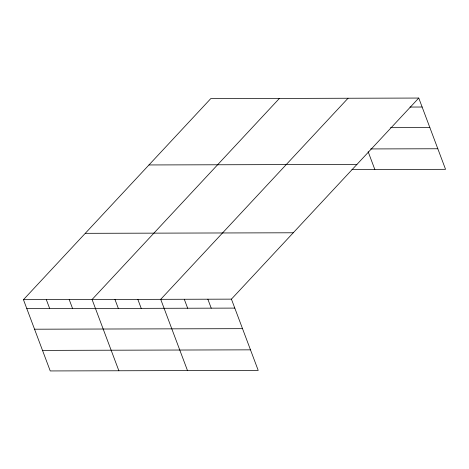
<?xml version="1.0" encoding="UTF-8"?>
<svg xmlns="http://www.w3.org/2000/svg" width="469" height="469" viewBox="0 0 469 469"><rect width="100%" height="100%" fill="white"/><g stroke="black" fill="none" stroke-linecap="round" stroke-linejoin="round"><path stroke-width="0.7" d="M418.764 98.056L231.428 299.14L258.214 370.404L50.236 370.944L23.45 299.679L210.786 98.596L418.764 98.056L445.55 169.321L351.961 169.561M279.418 98.42L92.082 299.503L118.868 370.762M348.051 98.238L160.715 299.328L187.5 370.586M409.988 107.055L422.135 107.02M390.577 127.679L429.862 127.58M370.68 148.937L437.823 148.761M148.966 164.953L356.944 164.414M85.27 233.322L293.248 232.782M23.45 299.679L231.428 299.14M26.821 308.643L234.799 308.104M34.548 329.203L242.526 328.663M42.509 350.384L250.487 349.845M368.142 151.686L374.837 169.502M207.855 299.204L211.226 308.168M184.288 299.263L187.659 308.227M137.839 299.386L141.21 308.35M114.958 299.445L118.329 308.409M69.207 299.562L72.572 308.526M46.325 299.621L49.696 308.584"/></g></svg>
